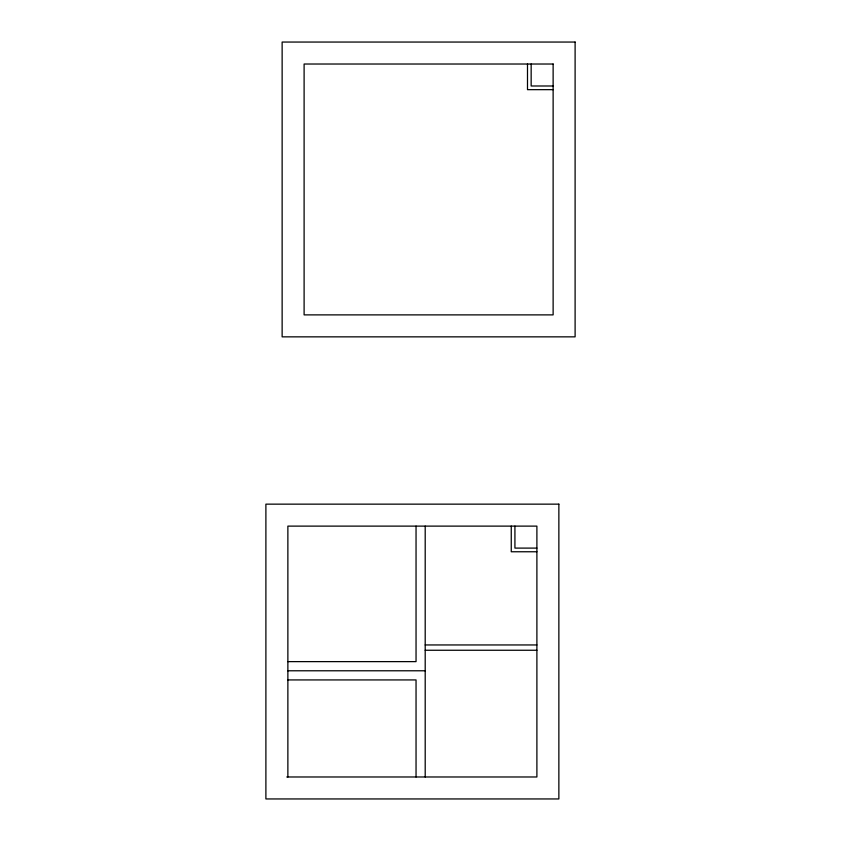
<?xml version="1.0" encoding="UTF-8"?>
<svg xmlns="http://www.w3.org/2000/svg" width="841" height="841" viewBox="0 0 841 841"><rect width="100%" height="100%" fill="white"/><g stroke="black" fill="none" stroke-linecap="round" stroke-linejoin="round"><path stroke-width="1.26" d="M553.126 85.992L531.155 85.992L531.155 64.021M553.126 89.661L527.496 89.661L527.496 64.021M536.894 548.101L514.923 548.101L514.923 526.119M536.894 551.759L511.254 551.759L511.254 526.119M425.199 644.952L536.894 644.952M425.199 650.251L536.894 650.251M287.874 661.625L416.043 661.625L416.043 526.119M287.874 670.782L425.199 670.782M287.874 679.927L416.043 679.927L416.043 776.979M286.792 776.979L536.894 776.979L536.894 526.119L287.874 526.119L287.874 776.979M425.199 526.119L425.199 776.979M575.107 42.05L282.134 42.05L282.134 336.852L575.107 336.852L575.107 42.05M553.126 64.021L304.106 64.021L304.106 314.881L553.126 314.881L553.126 64.021M558.866 504.148L265.893 504.148L265.893 798.95L558.866 798.95L558.866 504.148"/></g></svg>
